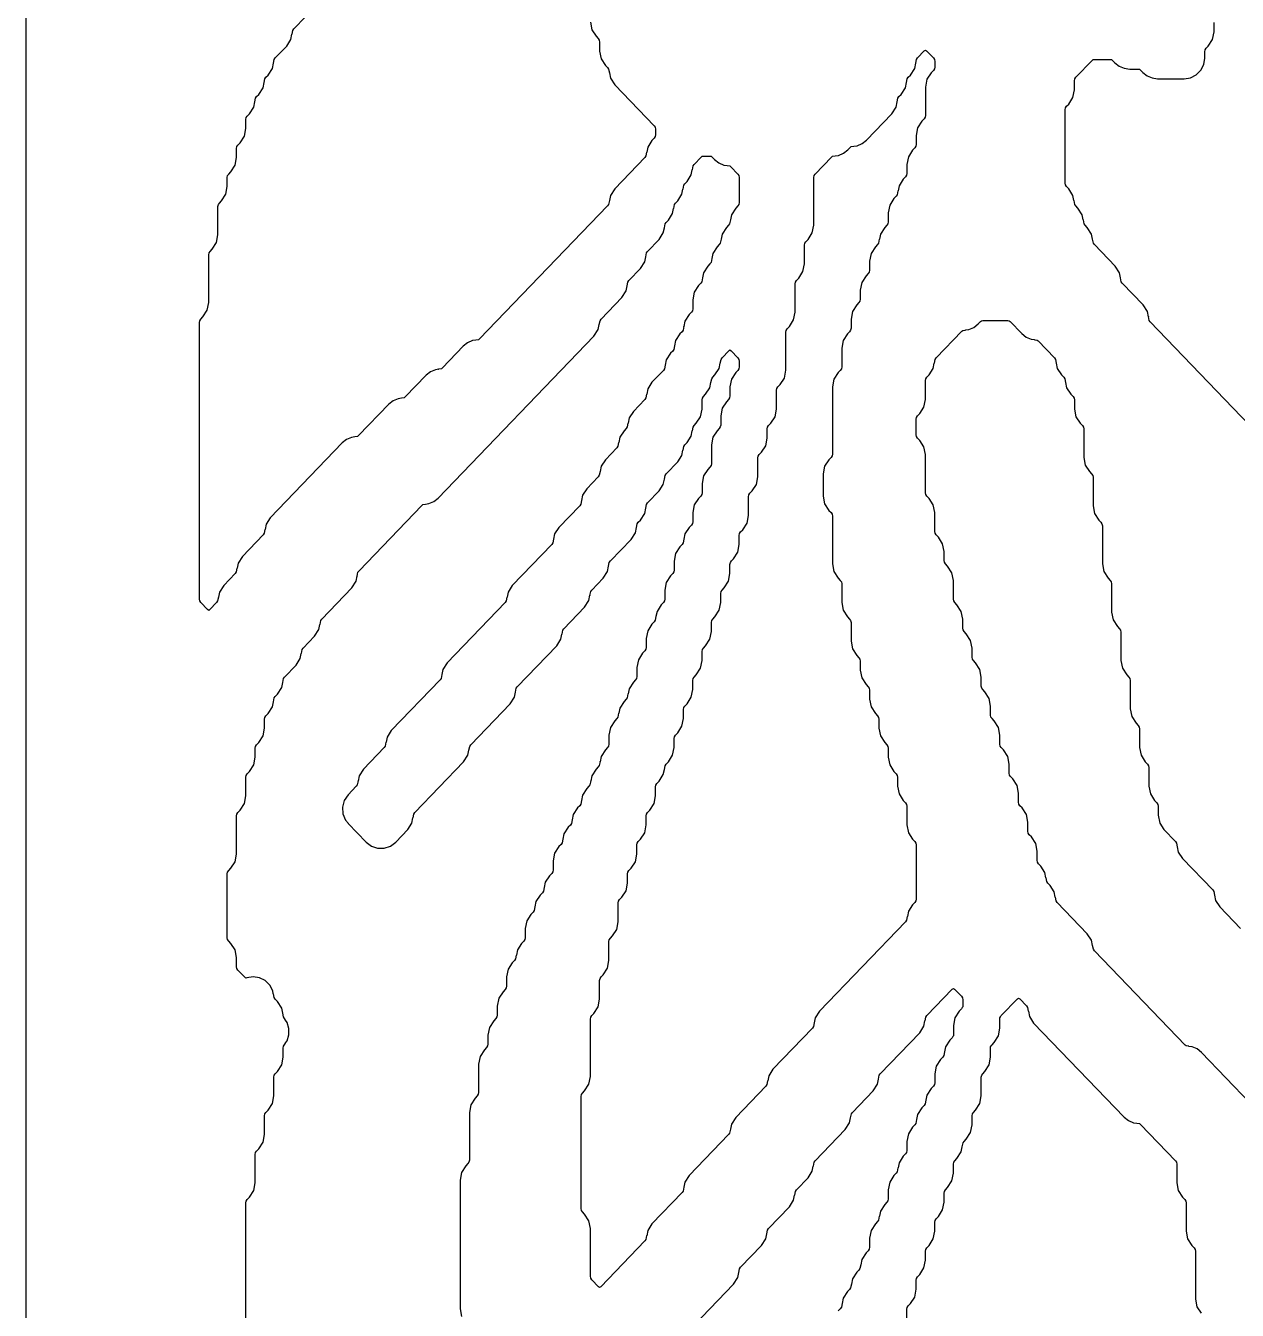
# Model space of a CAD drawing. Header units: millimetres. Extents: x 10 to 410, y 18 to 283.
# Drawn here: x 148 to 177.48, y 72.63 to 103.88 of the extents above; entities that cross this region are included whole.
import ezdxf

# ---------------------------------------------------------------- set-up
doc = ezdxf.new("R2010")
doc.units = ezdxf.units.MM
doc.layers.add('CUT', color=1, linetype='Continuous')

msp = doc.modelspace()

# ---------------------------------------------------------------- linework, layer by layer
at = {"layer": 'CUT'}
for points in [[(190.134, 21), (198.134, 21), (198.134, 24), (211.2679, 24), (211.2679, 144), (198.134, 144), (198.134, 147), (190.134, 147), (190.134, 144), (169.134, 144), (169.134, 147), (161.134, 147), (161.134, 144), (148, 144), (148, 24), (161.134, 24), (161.134, 21), (169.134, 21), (169.134, 24), (190.134, 24)], [(161.7732, 73.3772), (161.7485, 73.4152), (161.7398, 73.4598), (161.7398, 74.622), (161.7036, 74.8089), (161.6001, 74.9687), (161.5467, 75.0242), (161.522, 75.0623), (161.5133, 75.1069), (161.5133, 77.8343), (161.522, 77.8789), (161.5467, 77.917), (161.6001, 77.9724), (161.7036, 78.1323), (161.7398, 78.3192), (161.7398, 79.7167), (161.7485, 79.7612), (161.7732, 79.7993), (161.8266, 79.8548), (161.9301, 80.0146), (161.9664, 80.2016), (161.9664, 80.6578), (161.975, 80.7024), (161.9997, 80.7405), (162.0531, 80.796), (162.1566, 80.9558), (162.1929, 81.1427), (162.1929, 81.599), (162.2015, 81.6436), (162.2262, 81.6817), (162.2796, 81.7371), (162.3831, 81.897), (162.4194, 82.0839), (162.4194, 82.5402), (162.428, 82.5848), (162.4527, 82.6228), (162.5061, 82.6783), (162.6096, 82.8381), (162.6459, 83.0251), (162.6459, 83.2461), (162.6545, 83.2906), (162.6792, 83.3287), (162.7326, 83.3842), (162.8361, 83.544), (162.8724, 83.731), (162.8724, 83.952), (162.881, 83.9965), (162.9057, 84.0346), (162.9591, 84.0901), (163.0626, 84.2499), (163.0989, 84.4369), (163.0989, 84.6578), (163.1075, 84.7024), (163.1322, 84.7405), (163.1856, 84.796), (163.2891, 84.9558), (163.3254, 85.1427), (163.3254, 85.3637), (163.334, 85.4083), (163.3587, 85.4464), (163.4121, 85.5019), (163.5156, 85.6617), (163.5401, 85.7877), (163.5428, 85.7871), (163.5606, 85.8789), (163.5852, 85.917), (163.6386, 85.9724), (163.7422, 86.1323), (163.7784, 86.3192), (163.7784, 86.5402), (163.7871, 86.5848), (163.8117, 86.6228), (163.8651, 86.6783), (163.9687, 86.8381), (164.0049, 87.0251), (164.0049, 87.2461), (164.0136, 87.2906), (164.0382, 87.3287), (164.0916, 87.3842), (164.1952, 87.544), (164.2314, 87.731), (164.2314, 87.952), (164.2401, 87.9965), (164.2648, 88.0346), (164.3182, 88.0901), (164.4217, 88.2499), (164.4579, 88.4369), (164.4579, 88.6578), (164.4666, 88.7024), (164.4913, 88.7405), (164.5447, 88.796), (164.6482, 88.9558), (164.6844, 89.1427), (164.6844, 89.3637), (164.6931, 89.4083), (164.7178, 89.4464), (164.7712, 89.5019), (164.8747, 89.6617), (164.911, 89.8486), (164.911, 90.0696), (164.9196, 90.1142), (164.9443, 90.1523), (164.9977, 90.2077), (165.1012, 90.3676), (165.1375, 90.5545), (165.1375, 90.7755), (165.1461, 90.82), (165.1708, 90.8581), (165.2242, 90.9136), (165.3277, 91.0734), (165.364, 91.2604), (165.364, 91.4814), (165.3726, 91.5259), (165.3973, 91.564), (165.4507, 91.6195), (165.5542, 91.7793), (165.5905, 91.9663), (165.5905, 92.4225), (165.5991, 92.4671), (165.6238, 92.5052), (165.6772, 92.5607), (165.7807, 92.7205), (165.817, 92.9074), (165.817, 93.3637), (165.8256, 93.4083), (165.8503, 93.4464), (165.9037, 93.5019), (166.0072, 93.6617), (166.0435, 93.8486), (166.0435, 94.0696), (166.0521, 94.1142), (166.0768, 94.1523), (166.1302, 94.2077), (166.2337, 94.3676), (166.27, 94.5545), (166.27, 95.0108), (166.2786, 95.0553), (166.3033, 95.0934), (166.3567, 95.1489), (166.4603, 95.3087), (166.4965, 95.4957), (166.4965, 96.4225), (166.5052, 96.4671), (166.5298, 96.5052), (166.5832, 96.5607), (166.6868, 96.7205), (166.723, 96.9074), (166.723, 97.599), (166.7317, 97.6436), (166.7563, 97.6817), (166.8097, 97.7371), (166.9133, 97.897), (166.9495, 98.0839), (166.9495, 98.5402), (166.9582, 98.5848), (166.9828, 98.6228), (167.0363, 98.6783), (167.1398, 98.8381), (167.176, 99.0251), (167.176, 100.1872), (167.1847, 100.2318), (167.2094, 100.2699), (167.6058, 100.6817), (167.6309, 100.7016), (167.6959, 100.7104), (167.6955, 100.713), (167.7753, 100.7237), (167.8983, 100.7761), (168.0031, 100.8591), (168.0588, 100.917), (168.0839, 100.9369), (168.1489, 100.9457), (168.1485, 100.9483), (168.2283, 100.959), (168.3513, 101.0114), (168.4561, 101.0944), (169.0748, 101.7371), (169.1783, 101.897), (169.2028, 102.023), (169.2055, 102.0224), (169.2233, 102.1142), (169.2479, 102.1523), (169.3013, 102.2077), (169.4049, 102.3676), (169.4293, 102.4935), (169.432, 102.493), (169.4498, 102.5848), (169.4744, 102.6228), (169.5278, 102.6783), (169.6314, 102.8381), (169.6558, 102.9641), (169.6585, 102.9636), (169.6763, 103.0553), (169.7009, 103.0934), (169.8662, 103.2651), (169.8941, 103.286), (169.9221, 103.2651), (170.0873, 103.0934), (170.112, 103.0553), (170.1206, 103.0108), (170.1206, 102.8716), (170.112, 102.827), (170.0873, 102.7889), (170.0339, 102.7334), (169.9304, 102.5736), (169.8941, 102.3867), (169.8941, 101.6951), (169.8855, 101.6505), (169.8608, 101.6124), (169.8074, 101.557), (169.7039, 101.3971), (169.6676, 101.2102), (169.6676, 100.9892), (169.659, 100.9447), (169.6343, 100.9066), (169.5809, 100.8511), (169.4774, 100.6913), (169.4411, 100.5043), (169.4411, 100.2833), (169.4325, 100.2388), (169.4078, 100.2007), (169.3544, 100.1452), (169.2509, 99.9854), (169.2264, 99.8594), (169.2238, 99.8599), (169.206, 99.7682), (169.1813, 99.7301), (169.1279, 99.6746), (169.0244, 99.5148), (168.9881, 99.3279), (168.9881, 99.1069), (168.9795, 99.0623), (168.9548, 99.0242), (168.9014, 98.9687), (168.7979, 98.8089), (168.7734, 98.6829), (168.7707, 98.6834), (168.7529, 98.5917), (168.7283, 98.5536), (168.6749, 98.4981), (168.5713, 98.3383), (168.5351, 98.1514), (168.5351, 97.9304), (168.5264, 97.8858), (168.5018, 97.8477), (168.4484, 97.7923), (168.3448, 97.6324), (168.3086, 97.4455), (168.3086, 97.2245), (168.2999, 97.18), (168.2753, 97.1419), (168.2219, 97.0864), (168.1183, 96.9266), (168.0821, 96.7396), (168.0821, 96.5186), (168.0734, 96.4741), (168.0487, 96.436), (167.9953, 96.3805), (167.8918, 96.2207), (167.8556, 96.0337), (167.8556, 95.5775), (167.8469, 95.5329), (167.8222, 95.4948), (167.7688, 95.4393), (167.6653, 95.2795), (167.6291, 95.0926), (167.6291, 93.4598), (167.6204, 93.4152), (167.5957, 93.3772), (167.5423, 93.3217), (167.4388, 93.1619), (167.4025, 92.9749), (167.4025, 92.4369), (167.4388, 92.2499), (167.5423, 92.0901), (167.5957, 92.0346), (167.6204, 91.9965), (167.6291, 91.952), (167.6291, 90.7898), (167.6653, 90.6029), (167.7688, 90.443), (167.8222, 90.3876), (167.8469, 90.3495), (167.8556, 90.3049), (167.8556, 89.8486), (167.8918, 89.6617), (167.9953, 89.5019), (168.0487, 89.4464), (168.0734, 89.4083), (168.0821, 89.3637), (168.0821, 88.9074), (168.1183, 88.7205), (168.2219, 88.5607), (168.2753, 88.5052), (168.2999, 88.4671), (168.3086, 88.4225), (168.3086, 88.2016), (168.3448, 88.0146), (168.4484, 87.8548), (168.5018, 87.7993), (168.5264, 87.7612), (168.5351, 87.7167), (168.5351, 87.4957), (168.5713, 87.3087), (168.6749, 87.1489), (168.7283, 87.0934), (168.7529, 87.0553), (168.7616, 87.0108), (168.7616, 86.7898), (168.7979, 86.6029), (168.9014, 86.443), (168.9548, 86.3876), (168.9795, 86.3495), (168.9881, 86.3049), (168.9881, 86.0839), (169.0244, 85.897), (169.1279, 85.7371), (169.1813, 85.6817), (169.206, 85.6436), (169.2146, 85.599), (169.2146, 85.378), (169.2509, 85.1911), (169.3544, 85.0313), (169.4078, 84.9758), (169.4325, 84.9377), (169.4411, 84.8931), (169.4411, 84.4369), (169.4774, 84.2499), (169.5809, 84.0901), (169.6343, 84.0346), (169.659, 83.9965), (169.6676, 83.952), (169.6676, 82.6363), (169.659, 82.5917), (169.6343, 82.5536), (169.5809, 82.4981), (169.4774, 82.3383), (169.4529, 82.2123), (169.4503, 82.2129), (169.4325, 82.1211), (169.4078, 82.083), (167.3158, 79.9099), (167.2123, 79.7501), (167.1879, 79.6241), (167.1852, 79.6246), (167.1674, 79.5329), (167.1427, 79.4948), (166.1833, 78.4981), (166.0798, 78.3383), (166.0553, 78.2123), (166.0526, 78.2129), (166.0349, 78.1211), (166.0102, 78.083), (165.2772, 77.3217), (165.1737, 77.1619), (165.1493, 77.0359), (165.1466, 77.0364), (165.1288, 76.9447), (165.1041, 76.9066), (164.1447, 75.9099), (164.0412, 75.7501), (164.0167, 75.6241), (164.0141, 75.6246), (163.9963, 75.5329), (163.9716, 75.4948), (163.2387, 74.7334), (163.1352, 74.5736), (163.1107, 74.4476), (163.108, 74.4482), (163.0902, 74.3564), (163.0656, 74.3183), (161.9943, 73.2055), (161.9664, 73.1845), (161.9384, 73.2055)]]:
    msp.add_lwpolyline(points, close=True, dxfattribs=at)
for points in [[(161.7398, 103.9663), (161.7761, 103.7793), (161.8796, 103.6195), (161.933, 103.564), (161.9577, 103.5259), (161.9664, 103.4814), (161.9664, 103.2604), (162.0026, 103.0734), (162.1061, 102.9136), (162.1595, 102.8581), (162.1842, 102.82), (162.202, 102.7283), (162.2047, 102.7288), (162.2291, 102.6029), (162.3326, 102.443), (163.2921, 101.4464), (163.3168, 101.4083), (163.3254, 101.3637), (163.3254, 101.2245), (163.3168, 101.18), (163.2921, 101.1419), (163.2387, 101.0864), (163.1352, 100.9266), (163.1107, 100.8006), (163.108, 100.8011), (163.0902, 100.7094), (163.0656, 100.6713), (162.3326, 99.9099), (162.2291, 99.7501), (162.2047, 99.6241), (162.202, 99.6246), (162.1842, 99.5329), (162.1595, 99.4948), (159.045, 96.2595), (159.0199, 96.2396), (158.9549, 96.2308), (158.9553, 96.2282), (158.8755, 96.2174), (158.7525, 96.1651), (158.6477, 96.0821), (158.139, 95.5536), (158.1139, 95.5337), (158.0489, 95.5249), (158.0492, 95.5223), (157.9694, 95.5115), (157.8464, 95.4592), (157.7417, 95.3762), (157.233, 94.8477), (157.2079, 94.8278), (157.1428, 94.819), (157.1432, 94.8164), (157.0634, 94.8057), (156.9404, 94.7533), (156.8357, 94.6703), (156.1004, 93.9065), (156.0753, 93.8866), (156.0103, 93.8779), (156.0107, 93.8752), (155.9309, 93.8645), (155.8079, 93.8122), (155.7031, 93.7291), (153.9518, 91.9099), (153.8483, 91.7501), (153.8239, 91.6241), (153.8212, 91.6246), (153.8034, 91.5329), (153.7787, 91.4948), (153.2723, 90.9687), (153.1688, 90.8089), (153.1444, 90.6829), (153.1417, 90.6834), (153.1239, 90.5917), (153.0992, 90.5536), (152.8193, 90.2629), (152.7158, 90.103), (152.6913, 89.977), (152.6887, 89.9776), (152.6709, 89.8858), (152.6462, 89.8477), (152.481, 89.6761), (152.453, 89.6551), (152.4251, 89.6761), (152.2598, 89.8477), (152.2352, 89.8858), (152.2265, 89.9304), (152.2265, 96.6578), (152.2352, 96.7024), (152.2598, 96.7405), (152.3132, 96.796), (152.4168, 96.9558), (152.453, 97.1427), (152.453, 98.3049), (152.4617, 98.3495), (152.4863, 98.3876), (152.5397, 98.443), (152.6433, 98.6029), (152.6795, 98.7898), (152.6795, 99.4814), (152.6882, 99.5259), (152.7128, 99.564), (152.7662, 99.6195), (152.8698, 99.7793), (152.906, 99.9663), (152.906, 100.1872), (152.9147, 100.2318), (152.9394, 100.2699), (152.9928, 100.3254), (153.0963, 100.4852), (153.1325, 100.6721), (153.1325, 100.8931), (153.1412, 100.9377), (153.1659, 100.9758), (153.2193, 101.0313), (153.3228, 101.1911), (153.359, 101.378), (153.359, 101.599), (153.3677, 101.6436), (153.3924, 101.6817), (153.4458, 101.7371), (153.5493, 101.897), (153.5737, 102.023), (153.5764, 102.0224), (153.5942, 102.1142), (153.6189, 102.1523), (153.6723, 102.2077), (153.7758, 102.3676), (153.8002, 102.4935), (153.8029, 102.493), (153.8207, 102.5848), (153.8454, 102.6228), (153.8988, 102.6783), (154.0023, 102.8381), (154.0267, 102.9641), (154.0294, 102.9636), (154.0472, 103.0553), (154.0719, 103.0934), (154.3518, 103.3842), (154.4553, 103.544), (154.4798, 103.67), (154.4824, 103.6695), (154.5002, 103.7612), (154.5249, 103.7993), (154.8048, 104.0901)], [(178.5882, 93.3217), (175.3636, 96.6713), (175.339, 96.7094), (175.3212, 96.8011), (175.3185, 96.8006), (175.2941, 96.9266), (175.1905, 97.0864), (174.6841, 97.6124), (174.6594, 97.6505), (174.6416, 97.7423), (174.639, 97.7418), (174.6145, 97.8677), (174.511, 98.0276), (174.0046, 98.5536), (173.9799, 98.5917), (173.9621, 98.6834), (173.9595, 98.6829), (173.935, 98.8089), (173.8315, 98.9687), (173.7781, 99.0242), (173.7534, 99.0623), (173.7356, 99.154), (173.7329, 99.1535), (173.7085, 99.2795), (173.605, 99.4393), (173.5516, 99.4948), (173.5269, 99.5329), (173.5091, 99.6246), (173.5064, 99.6241), (173.482, 99.7501), (173.3785, 99.9099), (173.3251, 99.9654), (173.3004, 100.0035), (173.2918, 100.048), (173.2918, 101.8343), (173.3004, 101.8789), (173.3251, 101.917), (173.3785, 101.9724), (173.482, 102.1323), (173.5183, 102.3192), (173.5183, 102.5402), (173.5269, 102.5848), (173.5516, 102.6228), (173.948, 103.0346), (173.9731, 103.0545), (174.0048, 103.0588), (174.3907, 103.0588), (174.4225, 103.0545), (174.4476, 103.0346), (174.5033, 102.9768), (174.608, 102.8937), (174.731, 102.8414), (174.8635, 102.8235), (175.0702, 102.8235), (175.102, 102.8192), (175.1271, 102.7993), (175.1828, 102.7415), (175.2876, 102.6584), (175.4106, 102.6061), (175.543, 102.5882), (176.1894, 102.5882), (176.3439, 102.6127), (176.4833, 102.6837), (176.5939, 102.7943), (176.6649, 102.9337), (176.6894, 103.0882), (176.6894, 103.2461), (176.698, 103.2906), (176.7227, 103.3287), (176.7761, 103.3842), (176.8796, 103.544), (176.9159, 103.731), (176.9159, 103.952)], [(153.359, 67.0251), (153.359, 75.2461), (153.3677, 75.2906), (153.3924, 75.3287), (153.4458, 75.3842), (153.5493, 75.544), (153.5856, 75.731), (153.5856, 76.4225), (153.5942, 76.4671), (153.6189, 76.5052), (153.6723, 76.5607), (153.7758, 76.7205), (153.8121, 76.9074), (153.8121, 77.3637), (153.8207, 77.4083), (153.8454, 77.4464), (153.8988, 77.5019), (154.0023, 77.6617), (154.0386, 77.8486), (154.0386, 78.3049), (154.0472, 78.3495), (154.0719, 78.3876), (154.1253, 78.443), (154.2288, 78.6029), (154.2651, 78.7898), (154.2651, 79.0108), (154.2737, 79.0553), (154.3245, 79.1338), (154.321, 79.136), (154.3589, 79.1899), (154.4049, 79.3354), (154.4049, 79.4881), (154.3589, 79.6337), (154.321, 79.6875), (154.3245, 79.6898), (154.2737, 79.7682), (154.2559, 79.8599), (154.2533, 79.8594), (154.2288, 79.9854), (154.1253, 80.1452), (154.0719, 80.2007), (154.0472, 80.2388), (154.0294, 80.3305), (154.0252, 80.3297), (154.0139, 80.4006), (153.9423, 80.5404), (153.8309, 80.6511), (153.6907, 80.7218), (153.5354, 80.7455), (153.3804, 80.7198), (153.3602, 80.7131), (153.3311, 80.7349), (153.1659, 80.9066), (153.1412, 80.9447), (153.1325, 80.9892), (153.1325, 81.2102), (153.0963, 81.3971), (152.9928, 81.557), (152.9394, 81.6124), (152.9147, 81.6505), (152.906, 81.6951), (152.906, 83.2461), (152.9147, 83.2906), (152.9394, 83.3287), (152.9928, 83.3842), (153.0963, 83.544), (153.1325, 83.731), (153.1325, 84.6578), (153.1412, 84.7024), (153.1659, 84.7405), (153.2193, 84.796), (153.3228, 84.9558), (153.359, 85.1427), (153.359, 85.599), (153.3677, 85.6436), (153.3924, 85.6817), (153.4458, 85.7371), (153.5493, 85.897), (153.5856, 86.0839), (153.5856, 86.3049), (153.5942, 86.3495), (153.6189, 86.3876), (153.6723, 86.443), (153.7758, 86.6029), (153.8121, 86.7898), (153.8121, 87.0108), (153.8207, 87.0553), (153.8454, 87.0934), (153.8988, 87.1489), (154.0023, 87.3087), (154.0267, 87.4347), (154.0294, 87.4342), (154.0472, 87.5259), (154.0719, 87.564), (154.1253, 87.6195), (154.2288, 87.7793), (154.2533, 87.9053), (154.2559, 87.9048), (154.2737, 87.9965), (154.2984, 88.0346), (154.5783, 88.3254), (154.6818, 88.4852), (154.7063, 88.6112), (154.7089, 88.6107), (154.7267, 88.7024), (154.7514, 88.7405), (155.0313, 89.0313), (155.1349, 89.1911), (155.1593, 89.3171), (155.162, 89.3166), (155.1798, 89.4083), (155.2044, 89.4464), (155.9374, 90.2077), (156.0409, 90.3676), (156.0653, 90.4935), (156.068, 90.493), (156.0858, 90.5848), (156.1105, 90.6228), (157.6394, 92.2111), (157.6645, 92.231), (157.7295, 92.2398), (157.7292, 92.2424), (157.809, 92.2532), (157.932, 92.3055), (158.0367, 92.3885), (161.8266, 96.3254), (161.9301, 96.4852), (161.9545, 96.6112), (161.9572, 96.6107), (161.975, 96.7024), (161.9997, 96.7405), (162.5061, 97.2666), (162.6096, 97.4264), (162.6341, 97.5524), (162.6367, 97.5518), (162.6545, 97.6436), (162.6792, 97.6817), (162.9591, 97.9724), (163.0626, 98.1323), (163.0871, 98.2582), (163.0897, 98.2577), (163.1075, 98.3495), (163.1322, 98.3876), (163.4121, 98.6783), (163.5156, 98.8381), (163.5401, 98.9641), (163.5428, 98.9636), (163.5606, 99.0553), (163.5852, 99.0934), (163.6386, 99.1489), (163.7422, 99.3087), (163.7666, 99.4347), (163.7693, 99.4342), (163.7871, 99.5259), (163.8117, 99.564), (163.8651, 99.6195), (163.9687, 99.7793), (163.9931, 99.9053), (163.9958, 99.9048), (164.0136, 99.9965), (164.0382, 100.0346), (164.0916, 100.0901), (164.1952, 100.2499), (164.2196, 100.3759), (164.2223, 100.3754), (164.2401, 100.4671), (164.2648, 100.5052), (164.4347, 100.6817), (164.4598, 100.7016), (164.4915, 100.7059), (164.6509, 100.7059), (164.6826, 100.7016), (164.7077, 100.6817), (164.7634, 100.6238), (164.8682, 100.5408), (164.9912, 100.4885), (165.071, 100.4777), (165.0706, 100.4751), (165.1356, 100.4663), (165.1607, 100.4464), (165.3307, 100.2699), (165.3553, 100.2318), (165.364, 100.1872), (165.364, 99.5775), (165.3553, 99.5329), (165.3307, 99.4948), (165.2772, 99.4393), (165.1737, 99.2795), (165.1493, 99.1535), (165.1466, 99.154), (165.1288, 99.0623), (165.1041, 99.0242), (165.0507, 98.9687), (164.9472, 98.8089), (164.9228, 98.6829), (164.9201, 98.6834), (164.9023, 98.5917), (164.8776, 98.5536), (164.8242, 98.4981), (164.7207, 98.3383), (164.6963, 98.2123), (164.6936, 98.2129), (164.6758, 98.1211), (164.6511, 98.083), (164.5977, 98.0276), (164.4942, 97.8677), (164.4698, 97.7418), (164.4671, 97.7423), (164.4493, 97.6505), (164.4246, 97.6124), (164.3712, 97.557), (164.2677, 97.3971), (164.2314, 97.2102), (164.2314, 96.9892), (164.2228, 96.9447), (164.1981, 96.9066), (164.1447, 96.8511), (164.0412, 96.6913), (164.0167, 96.5653), (164.0141, 96.5658), (163.9963, 96.4741), (163.9716, 96.436), (163.9182, 96.3805), (163.8147, 96.2207), (163.7902, 96.0947), (163.7876, 96.0952), (163.7698, 96.0035), (163.7451, 95.9654), (163.6917, 95.9099), (163.5882, 95.7501), (163.5637, 95.6241), (163.5611, 95.6246), (163.5433, 95.5329), (163.5186, 95.4948), (163.2387, 95.204), (163.1352, 95.0442), (163.1107, 94.9182), (163.108, 94.9187), (163.0902, 94.827), (163.0656, 94.7889), (162.7857, 94.4981), (162.6821, 94.3383), (162.6577, 94.2123), (162.655, 94.2129), (162.6372, 94.1211), (162.6126, 94.083), (162.5592, 94.0276), (162.4556, 93.8677), (162.4312, 93.7418), (162.4285, 93.7423), (162.4107, 93.6505), (162.386, 93.6124), (162.1061, 93.3217), (162.0026, 93.1619), (161.9782, 93.0359), (161.9755, 93.0364), (161.9577, 92.9447), (161.933, 92.9066), (161.6531, 92.6158), (161.5496, 92.456), (161.5252, 92.33), (161.5225, 92.3305), (161.5047, 92.2388), (161.48, 92.2007), (160.9736, 91.6746), (160.8701, 91.5148), (160.8456, 91.3888), (160.843, 91.3893), (160.8252, 91.2976), (160.8005, 91.2595), (159.8411, 90.2629), (159.7375, 90.103), (159.7131, 89.977), (159.7104, 89.9776), (159.6926, 89.8858), (159.668, 89.8477), (158.2555, 88.3805), (158.152, 88.2207), (158.1275, 88.0947), (158.1249, 88.0952), (158.1071, 88.0035), (158.0824, 87.9654), (156.8965, 86.7334), (156.7929, 86.5736), (156.7685, 86.4476), (156.7658, 86.4482), (156.748, 86.3564), (156.7233, 86.3183), (156.2169, 85.7923), (156.1134, 85.6324), (156.089, 85.5065), (156.0863, 85.507), (156.0685, 85.4152), (156.0438, 85.3772), (155.8439, 85.1695), (155.7503, 85.0325), (155.7066, 84.8724), (155.7177, 84.7069), (155.7824, 84.5541), (155.8544, 84.4742), (155.8506, 84.4706), (156.2832, 84.0212), (156.4113, 83.9251), (156.5633, 83.8745), (156.7235, 83.8745), (156.8755, 83.9251), (157.0036, 84.0212), (157.2964, 84.3254), (157.3999, 84.4852), (157.4244, 84.6112), (157.427, 84.6107), (157.4448, 84.7024), (157.4695, 84.7405), (158.6555, 85.9724), (158.759, 86.1323), (158.7834, 86.2582), (158.7861, 86.2577), (158.8039, 86.3495), (158.8286, 86.3876), (159.788, 87.3842), (159.8915, 87.544), (159.916, 87.67), (159.9186, 87.6695), (159.9364, 87.7612), (159.9611, 87.7993), (160.9205, 88.796), (161.0241, 88.9558), (161.0485, 89.0818), (161.0512, 89.0813), (161.069, 89.173), (161.0936, 89.2111), (161.6001, 89.7371), (161.7036, 89.897), (161.728, 90.023), (161.7307, 90.0224), (161.7485, 90.1142), (161.7732, 90.1523), (162.0531, 90.443), (162.1566, 90.6029), (162.181, 90.7288), (162.1837, 90.7283), (162.2015, 90.82), (162.2262, 90.8581), (162.7326, 91.3842), (162.8361, 91.544), (162.8606, 91.67), (162.8632, 91.6695), (162.881, 91.7612), (162.9057, 91.7993), (162.9591, 91.8548), (163.0626, 92.0146), (163.0871, 92.1406), (163.0897, 92.1401), (163.1075, 92.2318), (163.1322, 92.2699), (163.4121, 92.5607), (163.5156, 92.7205), (163.5401, 92.8465), (163.5428, 92.846), (163.5606, 92.9377), (163.5852, 92.9758), (163.8651, 93.2666), (163.9687, 93.4264), (163.9931, 93.5524), (163.9958, 93.5518), (164.0136, 93.6436), (164.0382, 93.6817), (164.0916, 93.7371), (164.1952, 93.897), (164.2196, 94.023), (164.2223, 94.0224), (164.2401, 94.1142), (164.2648, 94.1523), (164.3182, 94.2077), (164.4217, 94.3676), (164.4579, 94.5545), (164.4579, 94.7755), (164.4666, 94.82), (164.4913, 94.8581), (164.5447, 94.9136), (164.6482, 95.0734), (164.6726, 95.1994), (164.6753, 95.1989), (164.6931, 95.2906), (164.7178, 95.3287), (164.7712, 95.3842), (164.8747, 95.544), (164.8991, 95.67), (164.9018, 95.6695), (164.9196, 95.7612), (164.9443, 95.7993), (165.1095, 95.971), (165.1375, 95.9919), (165.1654, 95.971), (165.3307, 95.7993), (165.3553, 95.7612), (165.364, 95.7167), (165.364, 95.5775), (165.3553, 95.5329), (165.3307, 95.4948), (165.2772, 95.4393), (165.1737, 95.2795), (165.1375, 95.0926), (165.1375, 94.8716), (165.1288, 94.827), (165.1041, 94.7889), (165.0507, 94.7334), (164.9472, 94.5736), (164.911, 94.3867), (164.911, 94.1657), (164.9023, 94.1211), (164.8776, 94.083), (164.8242, 94.0276), (164.7207, 93.8677), (164.6844, 93.6808), (164.6844, 93.2245), (164.6758, 93.18), (164.6511, 93.1419), (164.5977, 93.0864), (164.4942, 92.9266), (164.4579, 92.7396), (164.4579, 92.5186), (164.4493, 92.4741), (164.4246, 92.436), (164.3712, 92.3805), (164.2677, 92.2207), (164.2314, 92.0337), (164.2314, 91.8128), (164.2228, 91.7682), (164.1981, 91.7301), (164.1447, 91.6746), (164.0412, 91.5148), (164.0167, 91.3888), (164.0141, 91.3893), (163.9963, 91.2976), (163.9716, 91.2595), (163.9182, 91.204), (163.8147, 91.0442), (163.7784, 90.8573), (163.7784, 90.6363), (163.7698, 90.5917), (163.7451, 90.5536), (163.6917, 90.4981), (163.5882, 90.3383), (163.5519, 90.1514), (163.5519, 89.9304), (163.5433, 89.8858), (163.5186, 89.8477), (163.4652, 89.7923), (163.3617, 89.6324), (163.3372, 89.5065), (163.3345, 89.507), (163.3168, 89.4152), (163.2921, 89.3772), (163.2387, 89.3217), (163.1352, 89.1619), (163.0989, 88.9749), (163.0989, 88.7539), (163.0902, 88.7094), (163.0656, 88.6713), (163.0122, 88.6158), (162.9086, 88.456), (162.8724, 88.269), (162.8724, 88.048), (162.8637, 88.0035), (162.8391, 87.9654), (162.7857, 87.9099), (162.6821, 87.7501), (162.6577, 87.6241), (162.655, 87.6246), (162.6372, 87.5329), (162.6126, 87.4948), (162.5592, 87.4393), (162.4556, 87.2795), (162.4312, 87.1535), (162.4285, 87.154), (162.4107, 87.0623), (162.386, 87.0242), (162.3326, 86.9687), (162.2291, 86.8089), (162.1929, 86.622), (162.1929, 86.401), (162.1842, 86.3564), (162.1595, 86.3183), (162.1061, 86.2629), (162.0026, 86.103), (161.9782, 85.977), (161.9755, 85.9776), (161.9577, 85.8858), (161.933, 85.8477), (161.8796, 85.7923), (161.7761, 85.6324), (161.7517, 85.5065), (161.749, 85.507), (161.7312, 85.4152), (161.7065, 85.3772), (161.6531, 85.3217), (161.5496, 85.1619), (161.5252, 85.0359), (161.5225, 85.0364), (161.5047, 84.9447), (161.48, 84.9066), (161.4266, 84.8511), (161.3231, 84.6913), (161.2987, 84.5653), (161.296, 84.5658), (161.2782, 84.4741), (161.2535, 84.436), (161.2001, 84.3805), (161.0966, 84.2207), (161.0721, 84.0947), (161.0695, 84.0952), (161.0517, 84.0035), (161.027, 83.9654), (160.9736, 83.9099), (160.8701, 83.7501), (160.8338, 83.5631), (160.8338, 83.3422), (160.8252, 83.2976), (160.8005, 83.2595), (160.7471, 83.204), (160.6436, 83.0442), (160.6191, 82.9182), (160.6165, 82.9187), (160.5987, 82.827), (160.574, 82.7889), (160.5206, 82.7334), (160.4171, 82.5736), (160.3926, 82.4476), (160.3899, 82.4482), (160.3722, 82.3564), (160.3475, 82.3183), (160.2941, 82.2629), (160.1905, 82.103), (160.1543, 81.9161), (160.1543, 81.6951), (160.1456, 81.6505), (160.121, 81.6124), (160.0676, 81.557), (159.964, 81.3971), (159.9396, 81.2712), (159.9369, 81.2717), (159.9191, 81.18), (159.8945, 81.1419), (159.8411, 81.0864), (159.7375, 80.9266), (159.7013, 80.7396), (159.7013, 80.5186), (159.6926, 80.4741), (159.668, 80.436), (159.6145, 80.3805), (159.511, 80.2207), (159.4748, 80.0337), (159.4748, 79.8128), (159.4661, 79.7682), (159.4414, 79.7301), (159.388, 79.6746), (159.2845, 79.5148), (159.2483, 79.3279), (159.2483, 79.1069), (159.2396, 79.0623), (159.2149, 79.0242), (159.1615, 78.9687), (159.058, 78.8089), (159.0217, 78.622), (159.0217, 77.9304), (159.0131, 77.8858), (158.9884, 77.8477), (158.935, 77.7923), (158.8315, 77.6324), (158.7952, 77.4455), (158.7952, 76.2833), (158.7866, 76.2388), (158.7619, 76.2007), (158.7085, 76.1452), (158.605, 75.9854), (158.5687, 75.7984), (158.5687, 72.6721), (158.605, 72.4852)], [(177.7986, 77.6712), (176.6104, 78.9056), (176.5056, 78.9886), (176.3826, 79.041), (176.3028, 79.0517), (176.3032, 79.0543), (176.2382, 79.0631), (176.2131, 79.083), (174.0046, 81.3772), (173.9799, 81.4152), (173.9621, 81.507), (173.9595, 81.5065), (173.935, 81.6324), (173.8315, 81.7923), (173.0986, 82.5536), (173.0739, 82.5917), (173.0561, 82.6834), (173.0534, 82.6829), (173.029, 82.8089), (172.9255, 82.9687), (172.8721, 83.0242), (172.8474, 83.0623), (172.8296, 83.154), (172.8269, 83.1535), (172.8025, 83.2795), (172.6989, 83.4393), (172.6455, 83.4948), (172.6209, 83.5329), (172.6122, 83.5775), (172.6122, 83.7984), (172.576, 83.9854), (172.4724, 84.1452), (172.419, 84.2007), (172.3944, 84.2388), (172.3857, 84.2833), (172.3857, 84.5043), (172.3495, 84.6913), (172.2459, 84.8511), (172.1925, 84.9066), (172.1679, 84.9447), (172.1592, 84.9892), (172.1592, 85.2102), (172.1229, 85.3971), (172.0194, 85.557), (171.966, 85.6124), (171.9413, 85.6505), (171.9327, 85.6951), (171.9327, 85.9161), (171.8964, 86.103), (171.7929, 86.2629), (171.7395, 86.3183), (171.7148, 86.3564), (171.7062, 86.401), (171.7062, 86.622), (171.6699, 86.8089), (171.5664, 86.9687), (171.513, 87.0242), (171.4883, 87.0623), (171.4797, 87.1069), (171.4797, 87.3279), (171.4434, 87.5148), (171.3399, 87.6746), (171.2865, 87.7301), (171.2618, 87.7682), (171.2532, 87.8128), (171.2532, 88.0337), (171.2169, 88.2207), (171.1134, 88.3805), (171.06, 88.436), (171.0353, 88.4741), (171.0267, 88.5186), (171.0267, 88.7396), (170.9904, 88.9266), (170.8869, 89.0864), (170.8335, 89.1419), (170.8088, 89.18), (170.8002, 89.2245), (170.8002, 89.4455), (170.7639, 89.6324), (170.6604, 89.7923), (170.607, 89.8477), (170.5823, 89.8858), (170.5737, 89.9304), (170.5737, 90.3867), (170.5374, 90.5736), (170.4339, 90.7334), (170.3805, 90.7889), (170.3558, 90.827), (170.3471, 90.8716), (170.3471, 91.0926), (170.3109, 91.2795), (170.2074, 91.4393), (170.154, 91.4948), (170.1293, 91.5329), (170.1206, 91.5775), (170.1206, 92.0337), (170.0844, 92.2207), (169.9809, 92.3805), (169.9275, 92.436), (169.9028, 92.4741), (169.8941, 92.5186), (169.8941, 93.4455), (169.8579, 93.6324), (169.7543, 93.7923), (169.7009, 93.8477), (169.6763, 93.8858), (169.6676, 93.9304), (169.6676, 94.3049), (169.6763, 94.3495), (169.7009, 94.3876), (169.7543, 94.443), (169.8579, 94.6029), (169.8941, 94.7898), (169.8941, 95.2461), (169.9028, 95.2906), (169.9275, 95.3287), (169.9809, 95.3842), (170.0844, 95.544), (170.1088, 95.67), (170.1115, 95.6695), (170.1293, 95.7612), (170.154, 95.7993), (170.7769, 96.4464), (170.802, 96.4663), (170.867, 96.4751), (170.8666, 96.4777), (170.9464, 96.4885), (171.0694, 96.5408), (171.1742, 96.6238), (171.2299, 96.6817), (171.255, 96.7016), (171.2867, 96.7059), (171.8991, 96.7059), (171.9309, 96.7016), (171.956, 96.6817), (172.2382, 96.3885), (172.3429, 96.3055), (172.466, 96.2532), (172.5457, 96.2424), (172.5454, 96.2398), (172.6104, 96.231), (172.6355, 96.2111), (173.0319, 95.7993), (173.0566, 95.7612), (173.0744, 95.6695), (173.0771, 95.67), (173.1015, 95.544), (173.205, 95.3842), (173.2584, 95.3287), (173.2831, 95.2906), (173.3009, 95.1989), (173.3036, 95.1994), (173.328, 95.0734), (173.4315, 94.9136), (173.4849, 94.8581), (173.5096, 94.82), (173.5183, 94.7755), (173.5183, 94.5545), (173.5545, 94.3676), (173.658, 94.2077), (173.7114, 94.1523), (173.7361, 94.1142), (173.7448, 94.0696), (173.7448, 93.378), (173.781, 93.1911), (173.8846, 93.0313), (173.938, 92.9758), (173.9626, 92.9377), (173.9713, 92.8931), (173.9713, 92.2016), (174.0075, 92.0146), (174.1111, 91.8548), (174.1645, 91.7993), (174.1891, 91.7612), (174.1978, 91.7167), (174.1978, 90.7898), (174.234, 90.6029), (174.3376, 90.443), (174.391, 90.3876), (174.4156, 90.3495), (174.4243, 90.3049), (174.4243, 89.6133), (174.4606, 89.4264), (174.5641, 89.2666), (174.6175, 89.2111), (174.6422, 89.173), (174.6508, 89.1284), (174.6508, 88.4369), (174.6871, 88.2499), (174.7906, 88.0901), (174.844, 88.0346), (174.8687, 87.9965), (174.8773, 87.952), (174.8773, 87.2604), (174.9136, 87.0734), (175.0171, 86.9136), (175.0705, 86.8581), (175.0952, 86.82), (175.1038, 86.7755), (175.1038, 86.3192), (175.1401, 86.1323), (175.2436, 85.9724), (175.297, 85.917), (175.3217, 85.8789), (175.3303, 85.8343), (175.3303, 85.378), (175.3666, 85.1911), (175.4701, 85.0313), (175.5235, 84.9758), (175.5482, 84.9377), (175.5568, 84.8931), (175.5568, 84.6721), (175.5931, 84.4852), (175.6966, 84.3254), (175.9765, 84.0346), (176.0012, 83.9965), (176.019, 83.9048), (176.0217, 83.9053), (176.0461, 83.7793), (176.1496, 83.6195), (176.8826, 82.8581), (176.9072, 82.82), (176.925, 82.7283), (176.9277, 82.7288), (176.9521, 82.6029), (177.0557, 82.443), (177.5621, 81.917)], [(164.2648, 72.2699), (165.2242, 73.2666), (165.3277, 73.4264), (165.3521, 73.5524), (165.3548, 73.5518), (165.3726, 73.6436), (165.3973, 73.6817), (165.9037, 74.2077), (166.0072, 74.3676), (166.0317, 74.4935), (166.0343, 74.493), (166.0521, 74.5848), (166.0768, 74.6228), (166.5832, 75.1489), (166.6868, 75.3087), (166.7112, 75.4347), (166.7139, 75.4342), (166.7317, 75.5259), (166.7563, 75.564), (167.0363, 75.8548), (167.1398, 76.0146), (167.1642, 76.1406), (167.1669, 76.1401), (167.1847, 76.2318), (167.2094, 76.2699), (167.9423, 77.0313), (168.0458, 77.1911), (168.0702, 77.3171), (168.0729, 77.3166), (168.0907, 77.4083), (168.1154, 77.4464), (168.6218, 77.9724), (168.7253, 78.1323), (168.7498, 78.2582), (168.7524, 78.2577), (168.7702, 78.3495), (168.7949, 78.3876), (169.7543, 79.3842), (169.8579, 79.544), (169.8823, 79.67), (169.885, 79.6695), (169.9028, 79.7612), (169.9275, 79.7993), (170.5457, 80.4415), (170.5737, 80.4625), (170.6016, 80.4415), (170.7668, 80.2699), (170.7915, 80.2318), (170.8002, 80.1872), (170.8002, 80.0407), (170.8043, 80.0154), (170.7865, 79.9958), (170.7668, 79.9654), (170.7134, 79.9099), (170.6099, 79.7501), (170.5737, 79.5631), (170.5737, 79.3349), (170.5778, 79.3095), (170.56, 79.2899), (170.5403, 79.2595), (170.4869, 79.204), (170.3834, 79.0442), (170.359, 78.9182), (170.3563, 78.9187), (170.3385, 78.827), (170.3138, 78.7889), (170.2604, 78.7334), (170.1569, 78.5736), (170.1206, 78.3867), (170.1206, 78.1657), (170.112, 78.1211), (170.0873, 78.083), (170.0339, 78.0276), (169.9304, 77.8677), (169.906, 77.7418), (169.9033, 77.7423), (169.8855, 77.6505), (169.8608, 77.6124), (169.8074, 77.557), (169.7039, 77.3971), (169.6794, 77.2712), (169.6768, 77.2717), (169.659, 77.18), (169.6343, 77.1419), (169.5809, 77.0864), (169.4774, 76.9266), (169.4411, 76.7396), (169.4411, 76.5186), (169.4325, 76.4741), (169.4078, 76.436), (169.3544, 76.3805), (169.2509, 76.2207), (169.2264, 76.0947), (169.2238, 76.0952), (169.206, 76.0035), (169.1813, 75.9654), (169.1279, 75.9099), (169.0244, 75.7501), (168.9881, 75.5631), (168.9881, 75.3422), (168.9795, 75.2976), (168.9548, 75.2595), (168.9014, 75.204), (168.7979, 75.0442), (168.7734, 74.9182), (168.7707, 74.9187), (168.7529, 74.827), (168.7283, 74.7889), (168.6749, 74.7334), (168.5713, 74.5736), (168.5351, 74.3867), (168.5351, 74.1657), (168.5264, 74.1211), (168.5018, 74.083), (168.4484, 74.0276), (168.3448, 73.8677), (168.3204, 73.7418), (168.3177, 73.7423), (168.2999, 73.6505), (168.2753, 73.6124), (168.2219, 73.557), (168.1183, 73.3971), (168.0939, 73.2712), (168.0912, 73.2717), (168.0734, 73.18), (168.0487, 73.1419), (167.9953, 73.0864), (167.8918, 72.9266), (167.8674, 72.8006), (167.8647, 72.8011), (167.8469, 72.7094), (167.8222, 72.6713), (167.7688, 72.6158)], [(169.4411, 72.4369), (169.4411, 72.6578), (169.4498, 72.7024), (169.4744, 72.7405), (169.5278, 72.796), (169.6314, 72.9558), (169.6676, 73.1427), (169.6676, 73.3637), (169.6763, 73.4083), (169.7009, 73.4464), (169.7543, 73.5019), (169.8579, 73.6617), (169.8941, 73.8486), (169.8941, 74.0696), (169.9028, 74.1142), (169.9275, 74.1523), (169.9809, 74.2077), (170.0844, 74.3676), (170.1206, 74.5545), (170.1206, 74.7755), (170.1293, 74.82), (170.154, 74.8581), (170.2074, 74.9136), (170.3109, 75.0734), (170.3471, 75.2604), (170.3471, 75.4814), (170.3558, 75.5259), (170.3805, 75.564), (170.4339, 75.6195), (170.5374, 75.7793), (170.5737, 75.9663), (170.5737, 76.1872), (170.5823, 76.2318), (170.607, 76.2699), (170.6604, 76.3254), (170.7639, 76.4852), (170.7883, 76.6112), (170.791, 76.6107), (170.8088, 76.7024), (170.8335, 76.7405), (170.8869, 76.796), (170.9904, 76.9558), (171.0267, 77.1427), (171.0267, 77.3637), (171.0353, 77.4083), (171.06, 77.4464), (171.1134, 77.5019), (171.2169, 77.6617), (171.2532, 77.8486), (171.2532, 78.3049), (171.2618, 78.3495), (171.2865, 78.3876), (171.3399, 78.443), (171.4434, 78.6029), (171.4797, 78.7898), (171.4797, 79.0181), (171.4756, 79.0434), (171.4933, 79.063), (171.513, 79.0934), (171.5664, 79.1489), (171.6699, 79.3087), (171.7062, 79.4957), (171.7062, 79.724), (171.7021, 79.7493), (171.7198, 79.7689), (171.7395, 79.7993), (172.1313, 80.2063), (172.1592, 80.2272), (172.1872, 80.2063), (172.3524, 80.0346), (172.3771, 79.9965), (172.3949, 79.9048), (172.3975, 79.9053), (172.422, 79.7793), (172.5255, 79.6195), (174.7298, 77.3297), (174.8345, 77.2467), (174.9575, 77.1943), (175.0373, 77.1836), (175.037, 77.181), (175.102, 77.1722), (175.1271, 77.1523), (175.9765, 76.2699), (176.0012, 76.2318), (176.0098, 76.1872), (176.0098, 75.731), (176.0461, 75.544), (176.1496, 75.3842), (176.203, 75.3287), (176.2277, 75.2906), (176.2364, 75.2461), (176.2364, 74.5545), (176.2726, 74.3676), (176.3761, 74.2077), (176.4295, 74.1523), (176.4542, 74.1142), (176.4629, 74.0696), (176.4629, 72.9074), (176.4991, 72.7205), (176.6026, 72.5607)]]:
    msp.add_lwpolyline(points, dxfattribs=at)

doc.saveas('drawing.dxf')
